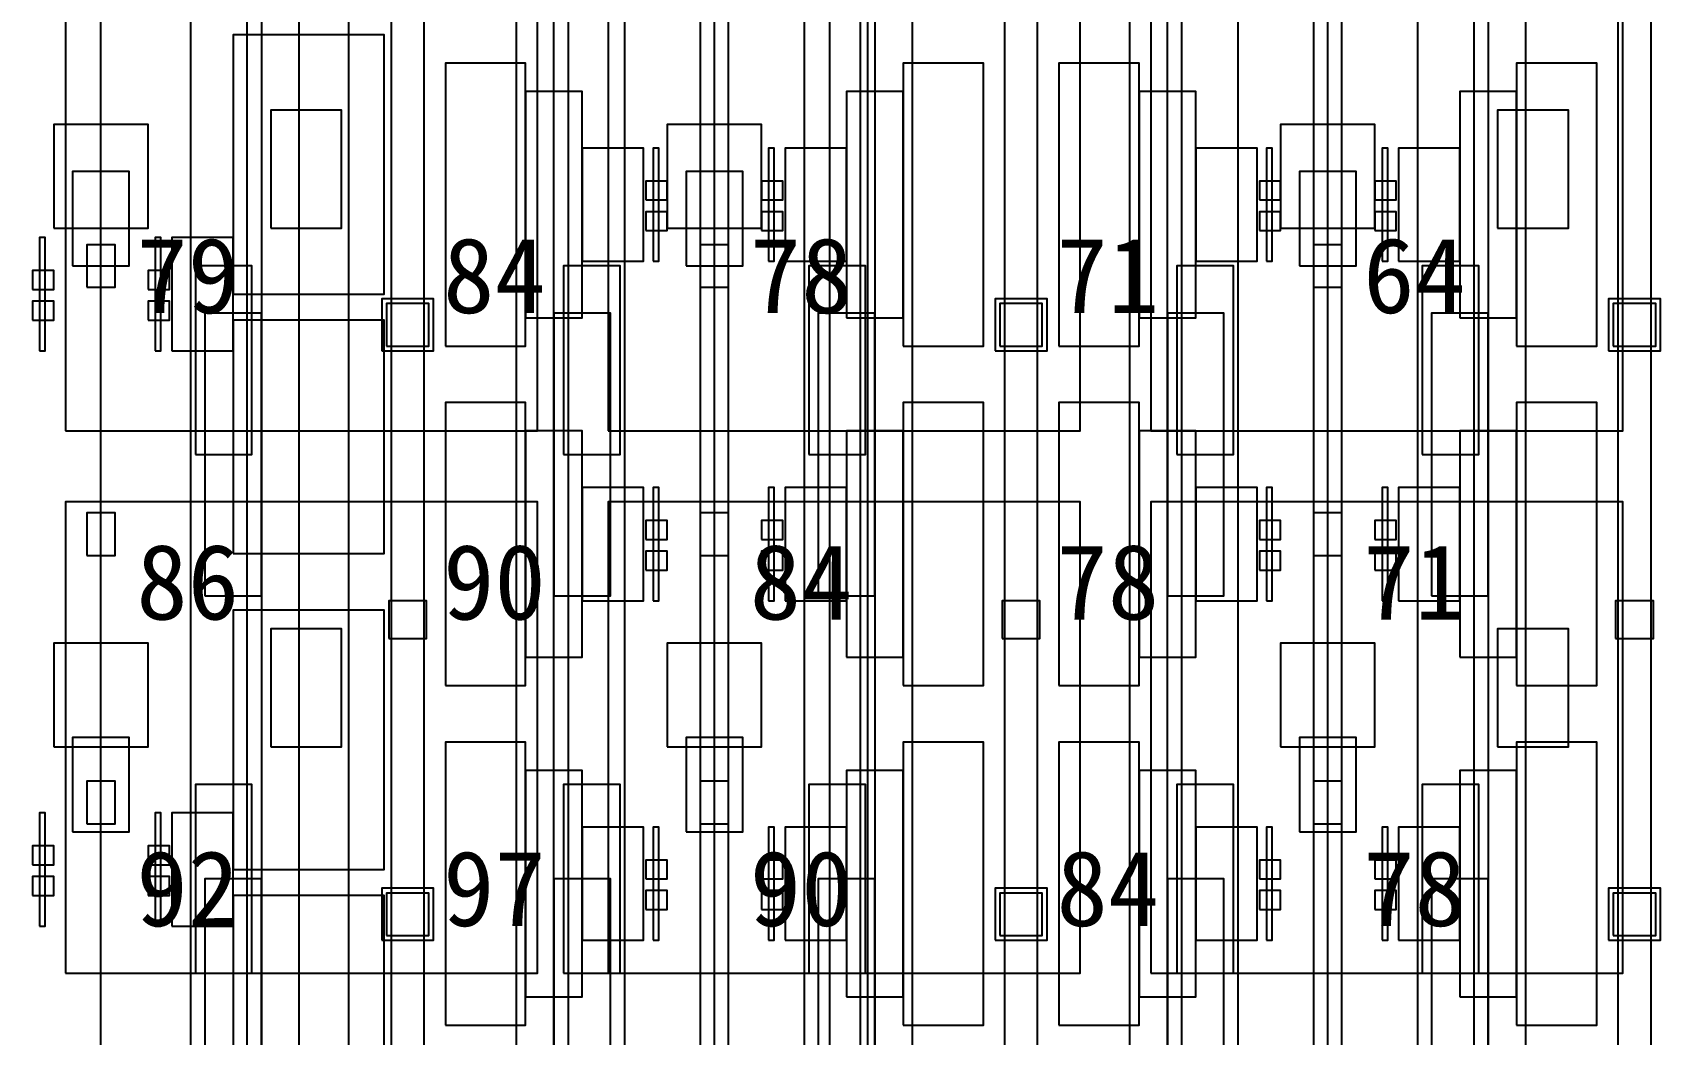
# Model space of a CAD drawing. Header units: metres. Extents: x -1640 to 1560, y -268 to 2338.
# Drawn here: x 132.3 to 166.8, y 990.7 to 1011.95 of the extents above; entities that cross this region are included whole.
import ezdxf

# ---------------------------------------------------------------- set-up
doc = ezdxf.new("R2010")
doc.units = ezdxf.units.M
for name, color, linetype in [('1F_CHL', 4, 'Continuous'), ('1F_PUMP', 2, 'Continuous'), ('1F_SCR', 3, 'Continuous'), ('1F_STRUCT_COLUMN', 8, 'Continuous'), ('2F_CSF_LATERAL_RACK_CONCEPT', 9, 'Continuous'), ('2F_RFG', 5, 'Continuous'), ('2F_STRUCT_COLUMN', 8, 'Continuous'), ('2F_VMB', 6, 'Continuous'), ('3F_CLEANROOM_OVERHEAD_PIPE_DUCT_CONCEPT', 9, 'Continuous'), ('3F_EHS_EGRESS_DIST_M', 2, 'Continuous'), ('3F_ETCH', 2, 'Continuous'), ('3F_FOUP', 5, 'Continuous'), ('3F_OHT', 9, 'Continuous'), ('3F_OHTV', 1, 'Continuous'), ('3F_PHOTO', 1, 'Continuous'), ('3F_STRUCT_COLUMN', 8, 'Continuous'), ('3F_TBAR', 6, 'Continuous'), ('4F_FFU', 1, 'Continuous'), ('4F_STRUCT_PLENUM_TRUSS_CONCEPT', 9, 'Continuous'), ('5F_CHL', 4, 'Continuous'), ('5F_PUMP', 2, 'Continuous'), ('5F_SCR', 3, 'Continuous'), ('5F_STRUCT_COLUMN', 8, 'Continuous'), ('6F_CSF_LATERAL_RACK_CONCEPT', 9, 'Continuous'), ('6F_RFG', 5, 'Continuous'), ('6F_STRUCT_COLUMN', 8, 'Continuous'), ('6F_VMB', 6, 'Continuous'), ('7F_CLEANROOM_OVERHEAD_PIPE_DUCT_CONCEPT', 9, 'Continuous'), ('7F_EHS_EGRESS_DIST_M', 2, 'Continuous'), ('7F_ETCH', 2, 'Continuous'), ('7F_FOUP', 5, 'Continuous'), ('7F_OHT', 9, 'Continuous'), ('7F_OHTV', 1, 'Continuous'), ('7F_PHOTO', 1, 'Continuous'), ('7F_STRUCT_COLUMN', 8, 'Continuous'), ('7F_TBAR', 6, 'Continuous'), ('8F_FFU', 1, 'Continuous'), ('8F_STRUCT_PLENUM_TRUSS_CONCEPT', 9, 'Continuous'), ('EHS_TREATED_EXHAUST', 30, 'Continuous'), ('UTIL_ELEC.LV_CONCEPT', 2, 'Continuous'), ('UTIL_PCW.R_CONCEPT', 1, 'Continuous'), ('UTIL_PCW.S_CONCEPT', 6, 'Continuous')]:
    doc.layers.add(name, color=color, linetype=linetype)

msp = doc.modelspace()

# ---------------------------------------------------------------- linework, layer by layer
at = {"layer": '1F_CHL'}
for points in [[(137.35, 1007.8), (138.85, 1007.8), (138.85, 1010.3), (137.35, 1010.3)], [(163.35, 1007.8), (164.85, 1007.8), (164.85, 1010.3), (163.35, 1010.3)], [(137.35, 996.8), (138.85, 996.8), (138.85, 999.3), (137.35, 999.3)], [(163.35, 996.8), (164.85, 996.8), (164.85, 999.3), (163.35, 999.3)]]:
    msp.add_lwpolyline(points, close=True, dxfattribs=at)
at = {"layer": '1F_PUMP'}
for points in [[(135.75, 1003), (136.95, 1003), (136.95, 1007), (135.75, 1007)], [(143.55, 1003), (144.75, 1003), (144.75, 1007), (143.55, 1007)], [(148.75, 1003), (149.95, 1003), (149.95, 1007), (148.75, 1007)], [(156.55, 1003), (157.75, 1003), (157.75, 1007), (156.55, 1007)], [(161.75, 1003), (162.95, 1003), (162.95, 1007), (161.75, 1007)], [(135.75, 992), (136.95, 992), (136.95, 996), (135.75, 996)], [(143.55, 992), (144.75, 992), (144.75, 996), (143.55, 996)], [(148.75, 992), (149.95, 992), (149.95, 996), (148.75, 996)], [(156.55, 992), (157.75, 992), (157.75, 996), (156.55, 996)], [(161.75, 992), (162.95, 992), (162.95, 996), (161.75, 996)]]:
    msp.add_lwpolyline(points, close=True, dxfattribs=at)
at = {"layer": '1F_SCR'}
for points in [[(132.75, 1007.8), (134.75, 1007.8), (134.75, 1010), (132.75, 1010)], [(145.75, 1007.8), (147.75, 1007.8), (147.75, 1010), (145.75, 1010)], [(158.75, 1007.8), (160.75, 1007.8), (160.75, 1010), (158.75, 1010)], [(132.75, 996.8), (134.75, 996.8), (134.75, 999), (132.75, 999)], [(145.75, 996.8), (147.75, 996.8), (147.75, 999), (145.75, 999)], [(158.75, 996.8), (160.75, 996.8), (160.75, 999), (158.75, 999)]]:
    msp.add_lwpolyline(points, close=True, dxfattribs=at)
at = {"layer": '1F_STRUCT_COLUMN'}
for points in [[(139.7, 1005.2), (140.8, 1005.2), (140.8, 1006.3), (139.7, 1006.3)], [(152.7, 1005.2), (153.8, 1005.2), (153.8, 1006.3), (152.7, 1006.3)], [(165.7, 1005.2), (166.8, 1005.2), (166.8, 1006.3), (165.7, 1006.3)], [(139.7, 992.7), (140.8, 992.7), (140.8, 993.8), (139.7, 993.8)], [(152.7, 992.7), (153.8, 992.7), (153.8, 993.8), (152.7, 993.8)], [(165.7, 992.7), (166.8, 992.7), (166.8, 993.8), (165.7, 993.8)]]:
    msp.add_lwpolyline(points, close=True, dxfattribs=at)
at = {"layer": '2F_CSF_LATERAL_RACK_CONCEPT'}
for points in [[(137.15, 891), (137.95, 891), (137.95, 1041), (137.15, 1041)], [(142.55, 891), (143.35, 891), (143.35, 1041), (142.55, 1041)], [(150.15, 891), (150.95, 891), (150.95, 1041), (150.15, 1041)], [(155.55, 891), (156.35, 891), (156.35, 1041), (155.55, 1041)], [(163.15, 891), (163.95, 891), (163.95, 1041), (163.15, 1041)]]:
    msp.add_lwpolyline(points, close=True, dxfattribs=at)
at = {"layer": '2F_RFG'}
for points in [[(135.95, 1000), (137.15, 1000), (137.15, 1006), (135.95, 1006)], [(143.35, 1000), (144.55, 1000), (144.55, 1006), (143.35, 1006)], [(148.95, 1000), (150.15, 1000), (150.15, 1006), (148.95, 1006)], [(156.35, 1000), (157.55, 1000), (157.55, 1006), (156.35, 1006)], [(161.95, 1000), (163.15, 1000), (163.15, 1006), (161.95, 1006)], [(135.95, 988), (137.15, 988), (137.15, 994), (135.95, 994)], [(143.35, 988), (144.55, 988), (144.55, 994), (143.35, 994)], [(148.95, 988), (150.15, 988), (150.15, 994), (148.95, 994)], [(156.35, 988), (157.55, 988), (157.55, 994), (156.35, 994)], [(161.95, 988), (163.15, 988), (163.15, 994), (161.95, 994)]]:
    msp.add_lwpolyline(points, close=True, dxfattribs=at)
at = {"layer": '2F_STRUCT_COLUMN'}
for points in [[(139.8, 1005.3), (140.7, 1005.3), (140.7, 1006.2), (139.8, 1006.2)], [(152.8, 1005.3), (153.7, 1005.3), (153.7, 1006.2), (152.8, 1006.2)], [(165.8, 1005.3), (166.7, 1005.3), (166.7, 1006.2), (165.8, 1006.2)], [(139.8, 992.8), (140.7, 992.8), (140.7, 993.7), (139.8, 993.7)], [(152.8, 992.8), (153.7, 992.8), (153.7, 993.7), (152.8, 993.7)], [(165.8, 992.8), (166.7, 992.8), (166.7, 993.7), (165.8, 993.7)]]:
    msp.add_lwpolyline(points, close=True, dxfattribs=at)
at = {"layer": '2F_VMB'}
for points in [[(133.15, 1007), (134.35, 1007), (134.35, 1009), (133.15, 1009)], [(146.15, 1007), (147.35, 1007), (147.35, 1009), (146.15, 1009)], [(159.15, 1007), (160.35, 1007), (160.35, 1009), (159.15, 1009)], [(133.15, 995), (134.35, 995), (134.35, 997), (133.15, 997)], [(146.15, 995), (147.35, 995), (147.35, 997), (146.15, 997)], [(159.15, 995), (160.35, 995), (160.35, 997), (159.15, 997)]]:
    msp.add_lwpolyline(points, close=True, dxfattribs=at)
at = {"layer": '3F_CLEANROOM_OVERHEAD_PIPE_DUCT_CONCEPT'}
for points in [[(135.65, 890), (136.85, 890), (136.85, 1042), (135.65, 1042)], [(143.65, 890), (144.85, 890), (144.85, 1042), (143.65, 1042)], [(148.65, 890), (149.85, 890), (149.85, 1042), (148.65, 1042)], [(156.65, 890), (157.85, 890), (157.85, 1042), (156.65, 1042)], [(161.65, 890), (162.85, 890), (162.85, 1042), (161.65, 1042)]]:
    msp.add_lwpolyline(points, close=True, dxfattribs=at)
at = {"layer": '3F_ETCH'}
for points in [[(141.05, 1005.3), (142.75, 1005.3), (142.75, 1011.3), (141.05, 1011.3)], [(150.75, 1005.3), (152.45, 1005.3), (152.45, 1011.3), (150.75, 1011.3)], [(154.05, 1005.3), (155.75, 1005.3), (155.75, 1011.3), (154.05, 1011.3)], [(163.75, 1005.3), (165.45, 1005.3), (165.45, 1011.3), (163.75, 1011.3)], [(142.75, 1005.9), (143.95, 1005.9), (143.95, 1010.7), (142.75, 1010.7)], [(149.55, 1005.9), (150.75, 1005.9), (150.75, 1010.7), (149.55, 1010.7)], [(155.75, 1005.9), (156.95, 1005.9), (156.95, 1010.7), (155.75, 1010.7)], [(162.55, 1005.9), (163.75, 1005.9), (163.75, 1010.7), (162.55, 1010.7)], [(143.95, 1007.1), (145.25, 1007.1), (145.25, 1009.5), (143.95, 1009.5)], [(148.25, 1007.1), (149.55, 1007.1), (149.55, 1009.5), (148.25, 1009.5)], [(156.95, 1007.1), (158.25, 1007.1), (158.25, 1009.5), (156.95, 1009.5)], [(161.25, 1007.1), (162.55, 1007.1), (162.55, 1009.5), (161.25, 1009.5)], [(141.05, 998.1), (142.75, 998.1), (142.75, 1004.1), (141.05, 1004.1)], [(150.75, 998.1), (152.45, 998.1), (152.45, 1004.1), (150.75, 1004.1)], [(154.05, 998.1), (155.75, 998.1), (155.75, 1004.1), (154.05, 1004.1)], [(163.75, 998.1), (165.45, 998.1), (165.45, 1004.1), (163.75, 1004.1)], [(142.75, 998.7), (143.95, 998.7), (143.95, 1003.5), (142.75, 1003.5)], [(149.55, 998.7), (150.75, 998.7), (150.75, 1003.5), (149.55, 1003.5)], [(155.75, 998.7), (156.95, 998.7), (156.95, 1003.5), (155.75, 1003.5)], [(162.55, 998.7), (163.75, 998.7), (163.75, 1003.5), (162.55, 1003.5)], [(143.95, 999.9), (145.25, 999.9), (145.25, 1002.3), (143.95, 1002.3)], [(148.25, 999.9), (149.55, 999.9), (149.55, 1002.3), (148.25, 1002.3)], [(156.95, 999.9), (158.25, 999.9), (158.25, 1002.3), (156.95, 1002.3)], [(161.25, 999.9), (162.55, 999.9), (162.55, 1002.3), (161.25, 1002.3)], [(141.05, 990.9), (142.75, 990.9), (142.75, 996.9), (141.05, 996.9)], [(150.75, 990.9), (152.45, 990.9), (152.45, 996.9), (150.75, 996.9)], [(154.05, 990.9), (155.75, 990.9), (155.75, 996.9), (154.05, 996.9)], [(163.75, 990.9), (165.45, 990.9), (165.45, 996.9), (163.75, 996.9)], [(142.75, 991.5), (143.95, 991.5), (143.95, 996.3), (142.75, 996.3)], [(149.55, 991.5), (150.75, 991.5), (150.75, 996.3), (149.55, 996.3)], [(155.75, 991.5), (156.95, 991.5), (156.95, 996.3), (155.75, 996.3)], [(162.55, 991.5), (163.75, 991.5), (163.75, 996.3), (162.55, 996.3)], [(143.95, 992.7), (145.25, 992.7), (145.25, 995.1), (143.95, 995.1)], [(148.25, 992.7), (149.55, 992.7), (149.55, 995.1), (148.25, 995.1)], [(156.95, 992.7), (158.25, 992.7), (158.25, 995.1), (156.95, 995.1)], [(161.25, 992.7), (162.55, 992.7), (162.55, 995.1), (161.25, 995.1)]]:
    msp.add_lwpolyline(points, close=True, dxfattribs=at)
at = {"layer": '3F_FOUP'}
for points in [[(145.3, 1008.4), (145.75, 1008.4), (145.75, 1008.8), (145.3, 1008.8)], [(147.75, 1008.4), (148.2, 1008.4), (148.2, 1008.8), (147.75, 1008.8)], [(158.3, 1008.4), (158.75, 1008.4), (158.75, 1008.8), (158.3, 1008.8)], [(160.75, 1008.4), (161.2, 1008.4), (161.2, 1008.8), (160.75, 1008.8)], [(145.3, 1007.75), (145.75, 1007.75), (145.75, 1008.15), (145.3, 1008.15)], [(147.75, 1007.75), (148.2, 1007.75), (148.2, 1008.15), (147.75, 1008.15)], [(158.3, 1007.75), (158.75, 1007.75), (158.75, 1008.15), (158.3, 1008.15)], [(160.75, 1007.75), (161.2, 1007.75), (161.2, 1008.15), (160.75, 1008.15)], [(132.3, 1006.5), (132.75, 1006.5), (132.75, 1006.9), (132.3, 1006.9)], [(134.75, 1006.5), (135.2, 1006.5), (135.2, 1006.9), (134.75, 1006.9)], [(132.3, 1005.85), (132.75, 1005.85), (132.75, 1006.25), (132.3, 1006.25)], [(134.75, 1005.85), (135.2, 1005.85), (135.2, 1006.25), (134.75, 1006.25)], [(145.3, 1001.2), (145.75, 1001.2), (145.75, 1001.6), (145.3, 1001.6)], [(147.75, 1001.2), (148.2, 1001.2), (148.2, 1001.6), (147.75, 1001.6)], [(158.3, 1001.2), (158.75, 1001.2), (158.75, 1001.6), (158.3, 1001.6)], [(160.75, 1001.2), (161.2, 1001.2), (161.2, 1001.6), (160.75, 1001.6)], [(145.3, 1000.55), (145.75, 1000.55), (145.75, 1000.95), (145.3, 1000.95)], [(147.75, 1000.55), (148.2, 1000.55), (148.2, 1000.95), (147.75, 1000.95)], [(158.3, 1000.55), (158.75, 1000.55), (158.75, 1000.95), (158.3, 1000.95)], [(160.75, 1000.55), (161.2, 1000.55), (161.2, 1000.95), (160.75, 1000.95)], [(132.3, 994.3), (132.75, 994.3), (132.75, 994.7), (132.3, 994.7)], [(134.75, 994.3), (135.2, 994.3), (135.2, 994.7), (134.75, 994.7)], [(145.3, 994), (145.75, 994), (145.75, 994.4), (145.3, 994.4)], [(147.75, 994), (148.2, 994), (148.2, 994.4), (147.75, 994.4)], [(158.3, 994), (158.75, 994), (158.75, 994.4), (158.3, 994.4)], [(160.75, 994), (161.2, 994), (161.2, 994.4), (160.75, 994.4)], [(132.3, 993.65), (132.75, 993.65), (132.75, 994.05), (132.3, 994.05)], [(134.75, 993.65), (135.2, 993.65), (135.2, 994.05), (134.75, 994.05)], [(145.3, 993.35), (145.75, 993.35), (145.75, 993.75), (145.3, 993.75)], [(147.75, 993.35), (148.2, 993.35), (148.2, 993.75), (147.75, 993.75)], [(158.3, 993.35), (158.75, 993.35), (158.75, 993.75), (158.3, 993.75)], [(160.75, 993.35), (161.2, 993.35), (161.2, 993.75), (160.75, 993.75)]]:
    msp.add_lwpolyline(points, close=True, dxfattribs=at)
at = {"layer": '3F_OHT'}
for p, q in [((133.75, 970), (133.75, 1042)), ((146.75, 970), (146.75, 1042)), ((159.75, 970), (159.75, 1042))]:
    msp.add_line(p, q, dxfattribs=at)
at = {"layer": '3F_OHTV'}
for points in [[(133.45, 1006.55), (134.05, 1006.55), (134.05, 1007.45), (133.45, 1007.45)], [(146.45, 1006.55), (147.05, 1006.55), (147.05, 1007.45), (146.45, 1007.45)], [(159.45, 1006.55), (160.05, 1006.55), (160.05, 1007.45), (159.45, 1007.45)], [(133.45, 1000.86), (134.05, 1000.86), (134.05, 1001.76), (133.45, 1001.76)], [(146.45, 1000.86), (147.05, 1000.86), (147.05, 1001.76), (146.45, 1001.76)], [(159.45, 1000.86), (160.05, 1000.86), (160.05, 1001.76), (159.45, 1001.76)], [(133.45, 995.17), (134.05, 995.17), (134.05, 996.07), (133.45, 996.07)], [(146.45, 995.17), (147.05, 995.17), (147.05, 996.07), (146.45, 996.07)], [(159.45, 995.17), (160.05, 995.17), (160.05, 996.07), (159.45, 996.07)]]:
    msp.add_lwpolyline(points, close=True, dxfattribs=at)
at = {"layer": '3F_PHOTO'}
for points in [[(136.55, 1006.4), (139.75, 1006.4), (139.75, 1011.9), (136.55, 1011.9)], [(135.25, 1005.2), (136.55, 1005.2), (136.55, 1007.6), (135.25, 1007.6)], [(136.55, 1000.9), (139.75, 1000.9), (139.75, 1005.85), (136.55, 1005.85)], [(136.55, 994.2), (139.75, 994.2), (139.75, 999.7), (136.55, 999.7)], [(135.25, 993), (136.55, 993), (136.55, 995.4), (135.25, 995.4)], [(136.55, 988.7), (139.75, 988.7), (139.75, 993.65), (136.55, 993.65)]]:
    msp.add_lwpolyline(points, close=True, dxfattribs=at)
at = {"layer": '3F_STRUCT_COLUMN'}
for points in [[(139.85, 999.1), (140.65, 999.1), (140.65, 999.9), (139.85, 999.9)], [(152.85, 999.1), (153.65, 999.1), (153.65, 999.9), (152.85, 999.9)], [(165.85, 999.1), (166.65, 999.1), (166.65, 999.9), (165.85, 999.9)]]:
    msp.add_lwpolyline(points, close=True, dxfattribs=at)
at = {"layer": '3F_TBAR'}
for points in [[(145.45, 1007.1), (145.57, 1007.1), (145.57, 1009.5), (145.45, 1009.5)], [(147.9, 1007.1), (148.02, 1007.1), (148.02, 1009.5), (147.9, 1009.5)], [(158.45, 1007.1), (158.57, 1007.1), (158.57, 1009.5), (158.45, 1009.5)], [(160.9, 1007.1), (161.02, 1007.1), (161.02, 1009.5), (160.9, 1009.5)], [(132.45, 1005.2), (132.57, 1005.2), (132.57, 1007.6), (132.45, 1007.6)], [(134.9, 1005.2), (135.02, 1005.2), (135.02, 1007.6), (134.9, 1007.6)], [(145.45, 999.9), (145.57, 999.9), (145.57, 1002.3), (145.45, 1002.3)], [(147.9, 999.9), (148.02, 999.9), (148.02, 1002.3), (147.9, 1002.3)], [(158.45, 999.9), (158.57, 999.9), (158.57, 1002.3), (158.45, 1002.3)], [(160.9, 999.9), (161.02, 999.9), (161.02, 1002.3), (160.9, 1002.3)], [(132.45, 993), (132.57, 993), (132.57, 995.4), (132.45, 995.4)], [(134.9, 993), (135.02, 993), (135.02, 995.4), (134.9, 995.4)], [(145.45, 992.7), (145.57, 992.7), (145.57, 995.1), (145.45, 995.1)], [(147.9, 992.7), (148.02, 992.7), (148.02, 995.1), (147.9, 995.1)], [(158.45, 992.7), (158.57, 992.7), (158.57, 995.1), (158.45, 995.1)], [(160.9, 992.7), (161.02, 992.7), (161.02, 995.1), (160.9, 995.1)]]:
    msp.add_lwpolyline(points, close=True, dxfattribs=at)
at = {"layer": '4F_FFU'}
for points in [[(133, 1003.5), (143, 1003.5), (143, 1013.5), (133, 1013.5)], [(144.5, 1003.5), (154.5, 1003.5), (154.5, 1013.5), (144.5, 1013.5)], [(156, 1003.5), (166, 1003.5), (166, 1013.5), (156, 1013.5)], [(133, 992), (143, 992), (143, 1002), (133, 1002)], [(144.5, 992), (154.5, 992), (154.5, 1002), (144.5, 1002)], [(156, 992), (166, 992), (166, 1002), (156, 1002)]]:
    msp.add_lwpolyline(points, close=True, dxfattribs=at)
at = {"layer": '4F_STRUCT_PLENUM_TRUSS_CONCEPT'}
for points in [[(139.9, 887), (140.6, 887), (140.6, 1045), (139.9, 1045)], [(152.9, 887), (153.6, 887), (153.6, 1045), (152.9, 1045)], [(165.9, 887), (166.6, 887), (166.6, 1045), (165.9, 1045)]]:
    msp.add_lwpolyline(points, close=True, dxfattribs=at)
at = {"layer": '5F_CHL'}
for points in [[(137.35, 1007.8), (138.85, 1007.8), (138.85, 1010.3), (137.35, 1010.3)], [(163.35, 1007.8), (164.85, 1007.8), (164.85, 1010.3), (163.35, 1010.3)], [(137.35, 996.8), (138.85, 996.8), (138.85, 999.3), (137.35, 999.3)], [(163.35, 996.8), (164.85, 996.8), (164.85, 999.3), (163.35, 999.3)]]:
    msp.add_lwpolyline(points, close=True, dxfattribs=at)
at = {"layer": '5F_PUMP'}
for points in [[(135.75, 1003), (136.95, 1003), (136.95, 1007), (135.75, 1007)], [(143.55, 1003), (144.75, 1003), (144.75, 1007), (143.55, 1007)], [(148.75, 1003), (149.95, 1003), (149.95, 1007), (148.75, 1007)], [(156.55, 1003), (157.75, 1003), (157.75, 1007), (156.55, 1007)], [(161.75, 1003), (162.95, 1003), (162.95, 1007), (161.75, 1007)], [(135.75, 992), (136.95, 992), (136.95, 996), (135.75, 996)], [(143.55, 992), (144.75, 992), (144.75, 996), (143.55, 996)], [(148.75, 992), (149.95, 992), (149.95, 996), (148.75, 996)], [(156.55, 992), (157.75, 992), (157.75, 996), (156.55, 996)], [(161.75, 992), (162.95, 992), (162.95, 996), (161.75, 996)]]:
    msp.add_lwpolyline(points, close=True, dxfattribs=at)
at = {"layer": '5F_SCR'}
for points in [[(132.75, 1007.8), (134.75, 1007.8), (134.75, 1010), (132.75, 1010)], [(145.75, 1007.8), (147.75, 1007.8), (147.75, 1010), (145.75, 1010)], [(158.75, 1007.8), (160.75, 1007.8), (160.75, 1010), (158.75, 1010)], [(132.75, 996.8), (134.75, 996.8), (134.75, 999), (132.75, 999)], [(145.75, 996.8), (147.75, 996.8), (147.75, 999), (145.75, 999)], [(158.75, 996.8), (160.75, 996.8), (160.75, 999), (158.75, 999)]]:
    msp.add_lwpolyline(points, close=True, dxfattribs=at)
at = {"layer": '5F_STRUCT_COLUMN'}
for points in [[(139.7, 1005.2), (140.8, 1005.2), (140.8, 1006.3), (139.7, 1006.3)], [(152.7, 1005.2), (153.8, 1005.2), (153.8, 1006.3), (152.7, 1006.3)], [(165.7, 1005.2), (166.8, 1005.2), (166.8, 1006.3), (165.7, 1006.3)], [(139.7, 992.7), (140.8, 992.7), (140.8, 993.8), (139.7, 993.8)], [(152.7, 992.7), (153.8, 992.7), (153.8, 993.8), (152.7, 993.8)], [(165.7, 992.7), (166.8, 992.7), (166.8, 993.8), (165.7, 993.8)]]:
    msp.add_lwpolyline(points, close=True, dxfattribs=at)
at = {"layer": '6F_CSF_LATERAL_RACK_CONCEPT'}
for points in [[(137.15, 891), (137.95, 891), (137.95, 1041), (137.15, 1041)], [(142.55, 891), (143.35, 891), (143.35, 1041), (142.55, 1041)], [(150.15, 891), (150.95, 891), (150.95, 1041), (150.15, 1041)], [(155.55, 891), (156.35, 891), (156.35, 1041), (155.55, 1041)], [(163.15, 891), (163.95, 891), (163.95, 1041), (163.15, 1041)]]:
    msp.add_lwpolyline(points, close=True, dxfattribs=at)
at = {"layer": '6F_RFG'}
for points in [[(135.95, 1000), (137.15, 1000), (137.15, 1006), (135.95, 1006)], [(143.35, 1000), (144.55, 1000), (144.55, 1006), (143.35, 1006)], [(148.95, 1000), (150.15, 1000), (150.15, 1006), (148.95, 1006)], [(156.35, 1000), (157.55, 1000), (157.55, 1006), (156.35, 1006)], [(161.95, 1000), (163.15, 1000), (163.15, 1006), (161.95, 1006)], [(135.95, 988), (137.15, 988), (137.15, 994), (135.95, 994)], [(143.35, 988), (144.55, 988), (144.55, 994), (143.35, 994)], [(148.95, 988), (150.15, 988), (150.15, 994), (148.95, 994)], [(156.35, 988), (157.55, 988), (157.55, 994), (156.35, 994)], [(161.95, 988), (163.15, 988), (163.15, 994), (161.95, 994)]]:
    msp.add_lwpolyline(points, close=True, dxfattribs=at)
at = {"layer": '6F_STRUCT_COLUMN'}
for points in [[(139.8, 1005.3), (140.7, 1005.3), (140.7, 1006.2), (139.8, 1006.2)], [(152.8, 1005.3), (153.7, 1005.3), (153.7, 1006.2), (152.8, 1006.2)], [(165.8, 1005.3), (166.7, 1005.3), (166.7, 1006.2), (165.8, 1006.2)], [(139.8, 992.8), (140.7, 992.8), (140.7, 993.7), (139.8, 993.7)], [(152.8, 992.8), (153.7, 992.8), (153.7, 993.7), (152.8, 993.7)], [(165.8, 992.8), (166.7, 992.8), (166.7, 993.7), (165.8, 993.7)]]:
    msp.add_lwpolyline(points, close=True, dxfattribs=at)
at = {"layer": '6F_VMB'}
for points in [[(133.15, 1007), (134.35, 1007), (134.35, 1009), (133.15, 1009)], [(146.15, 1007), (147.35, 1007), (147.35, 1009), (146.15, 1009)], [(159.15, 1007), (160.35, 1007), (160.35, 1009), (159.15, 1009)], [(133.15, 995), (134.35, 995), (134.35, 997), (133.15, 997)], [(146.15, 995), (147.35, 995), (147.35, 997), (146.15, 997)], [(159.15, 995), (160.35, 995), (160.35, 997), (159.15, 997)]]:
    msp.add_lwpolyline(points, close=True, dxfattribs=at)
at = {"layer": '7F_CLEANROOM_OVERHEAD_PIPE_DUCT_CONCEPT'}
for points in [[(135.65, 890), (136.85, 890), (136.85, 1042), (135.65, 1042)], [(143.65, 890), (144.85, 890), (144.85, 1042), (143.65, 1042)], [(148.65, 890), (149.85, 890), (149.85, 1042), (148.65, 1042)], [(156.65, 890), (157.85, 890), (157.85, 1042), (156.65, 1042)], [(161.65, 890), (162.85, 890), (162.85, 1042), (161.65, 1042)]]:
    msp.add_lwpolyline(points, close=True, dxfattribs=at)
at = {"layer": '7F_ETCH'}
for points in [[(141.05, 1005.3), (142.75, 1005.3), (142.75, 1011.3), (141.05, 1011.3)], [(150.75, 1005.3), (152.45, 1005.3), (152.45, 1011.3), (150.75, 1011.3)], [(154.05, 1005.3), (155.75, 1005.3), (155.75, 1011.3), (154.05, 1011.3)], [(163.75, 1005.3), (165.45, 1005.3), (165.45, 1011.3), (163.75, 1011.3)], [(142.75, 1005.9), (143.95, 1005.9), (143.95, 1010.7), (142.75, 1010.7)], [(149.55, 1005.9), (150.75, 1005.9), (150.75, 1010.7), (149.55, 1010.7)], [(155.75, 1005.9), (156.95, 1005.9), (156.95, 1010.7), (155.75, 1010.7)], [(162.55, 1005.9), (163.75, 1005.9), (163.75, 1010.7), (162.55, 1010.7)], [(143.95, 1007.1), (145.25, 1007.1), (145.25, 1009.5), (143.95, 1009.5)], [(148.25, 1007.1), (149.55, 1007.1), (149.55, 1009.5), (148.25, 1009.5)], [(156.95, 1007.1), (158.25, 1007.1), (158.25, 1009.5), (156.95, 1009.5)], [(161.25, 1007.1), (162.55, 1007.1), (162.55, 1009.5), (161.25, 1009.5)], [(141.05, 998.1), (142.75, 998.1), (142.75, 1004.1), (141.05, 1004.1)], [(150.75, 998.1), (152.45, 998.1), (152.45, 1004.1), (150.75, 1004.1)], [(154.05, 998.1), (155.75, 998.1), (155.75, 1004.1), (154.05, 1004.1)], [(163.75, 998.1), (165.45, 998.1), (165.45, 1004.1), (163.75, 1004.1)], [(142.75, 998.7), (143.95, 998.7), (143.95, 1003.5), (142.75, 1003.5)], [(149.55, 998.7), (150.75, 998.7), (150.75, 1003.5), (149.55, 1003.5)], [(155.75, 998.7), (156.95, 998.7), (156.95, 1003.5), (155.75, 1003.5)], [(162.55, 998.7), (163.75, 998.7), (163.75, 1003.5), (162.55, 1003.5)], [(143.95, 999.9), (145.25, 999.9), (145.25, 1002.3), (143.95, 1002.3)], [(148.25, 999.9), (149.55, 999.9), (149.55, 1002.3), (148.25, 1002.3)], [(156.95, 999.9), (158.25, 999.9), (158.25, 1002.3), (156.95, 1002.3)], [(161.25, 999.9), (162.55, 999.9), (162.55, 1002.3), (161.25, 1002.3)], [(141.05, 990.9), (142.75, 990.9), (142.75, 996.9), (141.05, 996.9)], [(150.75, 990.9), (152.45, 990.9), (152.45, 996.9), (150.75, 996.9)], [(154.05, 990.9), (155.75, 990.9), (155.75, 996.9), (154.05, 996.9)], [(163.75, 990.9), (165.45, 990.9), (165.45, 996.9), (163.75, 996.9)], [(142.75, 991.5), (143.95, 991.5), (143.95, 996.3), (142.75, 996.3)], [(149.55, 991.5), (150.75, 991.5), (150.75, 996.3), (149.55, 996.3)], [(155.75, 991.5), (156.95, 991.5), (156.95, 996.3), (155.75, 996.3)], [(162.55, 991.5), (163.75, 991.5), (163.75, 996.3), (162.55, 996.3)], [(143.95, 992.7), (145.25, 992.7), (145.25, 995.1), (143.95, 995.1)], [(148.25, 992.7), (149.55, 992.7), (149.55, 995.1), (148.25, 995.1)], [(156.95, 992.7), (158.25, 992.7), (158.25, 995.1), (156.95, 995.1)], [(161.25, 992.7), (162.55, 992.7), (162.55, 995.1), (161.25, 995.1)]]:
    msp.add_lwpolyline(points, close=True, dxfattribs=at)
at = {"layer": '7F_FOUP'}
for points in [[(145.3, 1008.4), (145.75, 1008.4), (145.75, 1008.8), (145.3, 1008.8)], [(147.75, 1008.4), (148.2, 1008.4), (148.2, 1008.8), (147.75, 1008.8)], [(158.3, 1008.4), (158.75, 1008.4), (158.75, 1008.8), (158.3, 1008.8)], [(160.75, 1008.4), (161.2, 1008.4), (161.2, 1008.8), (160.75, 1008.8)], [(145.3, 1007.75), (145.75, 1007.75), (145.75, 1008.15), (145.3, 1008.15)], [(147.75, 1007.75), (148.2, 1007.75), (148.2, 1008.15), (147.75, 1008.15)], [(158.3, 1007.75), (158.75, 1007.75), (158.75, 1008.15), (158.3, 1008.15)], [(160.75, 1007.75), (161.2, 1007.75), (161.2, 1008.15), (160.75, 1008.15)], [(132.3, 1006.5), (132.75, 1006.5), (132.75, 1006.9), (132.3, 1006.9)], [(134.75, 1006.5), (135.2, 1006.5), (135.2, 1006.9), (134.75, 1006.9)], [(132.3, 1005.85), (132.75, 1005.85), (132.75, 1006.25), (132.3, 1006.25)], [(134.75, 1005.85), (135.2, 1005.85), (135.2, 1006.25), (134.75, 1006.25)], [(145.3, 1001.2), (145.75, 1001.2), (145.75, 1001.6), (145.3, 1001.6)], [(147.75, 1001.2), (148.2, 1001.2), (148.2, 1001.6), (147.75, 1001.6)], [(158.3, 1001.2), (158.75, 1001.2), (158.75, 1001.6), (158.3, 1001.6)], [(160.75, 1001.2), (161.2, 1001.2), (161.2, 1001.6), (160.75, 1001.6)], [(145.3, 1000.55), (145.75, 1000.55), (145.75, 1000.95), (145.3, 1000.95)], [(147.75, 1000.55), (148.2, 1000.55), (148.2, 1000.95), (147.75, 1000.95)], [(158.3, 1000.55), (158.75, 1000.55), (158.75, 1000.95), (158.3, 1000.95)], [(160.75, 1000.55), (161.2, 1000.55), (161.2, 1000.95), (160.75, 1000.95)], [(132.3, 994.3), (132.75, 994.3), (132.75, 994.7), (132.3, 994.7)], [(134.75, 994.3), (135.2, 994.3), (135.2, 994.7), (134.75, 994.7)], [(145.3, 994), (145.75, 994), (145.75, 994.4), (145.3, 994.4)], [(147.75, 994), (148.2, 994), (148.2, 994.4), (147.75, 994.4)], [(158.3, 994), (158.75, 994), (158.75, 994.4), (158.3, 994.4)], [(160.75, 994), (161.2, 994), (161.2, 994.4), (160.75, 994.4)], [(132.3, 993.65), (132.75, 993.65), (132.75, 994.05), (132.3, 994.05)], [(134.75, 993.65), (135.2, 993.65), (135.2, 994.05), (134.75, 994.05)], [(145.3, 993.35), (145.75, 993.35), (145.75, 993.75), (145.3, 993.75)], [(147.75, 993.35), (148.2, 993.35), (148.2, 993.75), (147.75, 993.75)], [(158.3, 993.35), (158.75, 993.35), (158.75, 993.75), (158.3, 993.75)], [(160.75, 993.35), (161.2, 993.35), (161.2, 993.75), (160.75, 993.75)]]:
    msp.add_lwpolyline(points, close=True, dxfattribs=at)
at = {"layer": '7F_OHT'}
for p, q in [((133.75, 970), (133.75, 1042)), ((146.75, 970), (146.75, 1042)), ((159.75, 970), (159.75, 1042))]:
    msp.add_line(p, q, dxfattribs=at)
at = {"layer": '7F_OHTV'}
for points in [[(133.45, 1006.55), (134.05, 1006.55), (134.05, 1007.45), (133.45, 1007.45)], [(146.45, 1006.55), (147.05, 1006.55), (147.05, 1007.45), (146.45, 1007.45)], [(159.45, 1006.55), (160.05, 1006.55), (160.05, 1007.45), (159.45, 1007.45)], [(133.45, 1000.86), (134.05, 1000.86), (134.05, 1001.76), (133.45, 1001.76)], [(146.45, 1000.86), (147.05, 1000.86), (147.05, 1001.76), (146.45, 1001.76)], [(159.45, 1000.86), (160.05, 1000.86), (160.05, 1001.76), (159.45, 1001.76)], [(133.45, 995.17), (134.05, 995.17), (134.05, 996.07), (133.45, 996.07)], [(146.45, 995.17), (147.05, 995.17), (147.05, 996.07), (146.45, 996.07)], [(159.45, 995.17), (160.05, 995.17), (160.05, 996.07), (159.45, 996.07)]]:
    msp.add_lwpolyline(points, close=True, dxfattribs=at)
at = {"layer": '7F_PHOTO'}
for points in [[(136.55, 1006.4), (139.75, 1006.4), (139.75, 1011.9), (136.55, 1011.9)], [(135.25, 1005.2), (136.55, 1005.2), (136.55, 1007.6), (135.25, 1007.6)], [(136.55, 1000.9), (139.75, 1000.9), (139.75, 1005.85), (136.55, 1005.85)], [(136.55, 994.2), (139.75, 994.2), (139.75, 999.7), (136.55, 999.7)], [(135.25, 993), (136.55, 993), (136.55, 995.4), (135.25, 995.4)], [(136.55, 988.7), (139.75, 988.7), (139.75, 993.65), (136.55, 993.65)]]:
    msp.add_lwpolyline(points, close=True, dxfattribs=at)
at = {"layer": '7F_STRUCT_COLUMN'}
for points in [[(139.85, 999.1), (140.65, 999.1), (140.65, 999.9), (139.85, 999.9)], [(152.85, 999.1), (153.65, 999.1), (153.65, 999.9), (152.85, 999.9)], [(165.85, 999.1), (166.65, 999.1), (166.65, 999.9), (165.85, 999.9)]]:
    msp.add_lwpolyline(points, close=True, dxfattribs=at)
at = {"layer": '7F_TBAR'}
for points in [[(145.45, 1007.1), (145.57, 1007.1), (145.57, 1009.5), (145.45, 1009.5)], [(147.9, 1007.1), (148.02, 1007.1), (148.02, 1009.5), (147.9, 1009.5)], [(158.45, 1007.1), (158.57, 1007.1), (158.57, 1009.5), (158.45, 1009.5)], [(160.9, 1007.1), (161.02, 1007.1), (161.02, 1009.5), (160.9, 1009.5)], [(132.45, 1005.2), (132.57, 1005.2), (132.57, 1007.6), (132.45, 1007.6)], [(134.9, 1005.2), (135.02, 1005.2), (135.02, 1007.6), (134.9, 1007.6)], [(145.45, 999.9), (145.57, 999.9), (145.57, 1002.3), (145.45, 1002.3)], [(147.9, 999.9), (148.02, 999.9), (148.02, 1002.3), (147.9, 1002.3)], [(158.45, 999.9), (158.57, 999.9), (158.57, 1002.3), (158.45, 1002.3)], [(160.9, 999.9), (161.02, 999.9), (161.02, 1002.3), (160.9, 1002.3)], [(132.45, 993), (132.57, 993), (132.57, 995.4), (132.45, 995.4)], [(134.9, 993), (135.02, 993), (135.02, 995.4), (134.9, 995.4)], [(145.45, 992.7), (145.57, 992.7), (145.57, 995.1), (145.45, 995.1)], [(147.9, 992.7), (148.02, 992.7), (148.02, 995.1), (147.9, 995.1)], [(158.45, 992.7), (158.57, 992.7), (158.57, 995.1), (158.45, 995.1)], [(160.9, 992.7), (161.02, 992.7), (161.02, 995.1), (160.9, 995.1)]]:
    msp.add_lwpolyline(points, close=True, dxfattribs=at)
at = {"layer": '8F_FFU'}
for points in [[(133, 1003.5), (143, 1003.5), (143, 1013.5), (133, 1013.5)], [(144.5, 1003.5), (154.5, 1003.5), (154.5, 1013.5), (144.5, 1013.5)], [(156, 1003.5), (166, 1003.5), (166, 1013.5), (156, 1013.5)], [(133, 992), (143, 992), (143, 1002), (133, 1002)], [(144.5, 992), (154.5, 992), (154.5, 1002), (144.5, 1002)], [(156, 992), (166, 992), (166, 1002), (156, 1002)]]:
    msp.add_lwpolyline(points, close=True, dxfattribs=at)
at = {"layer": '8F_STRUCT_PLENUM_TRUSS_CONCEPT'}
for points in [[(139.9, 887), (140.6, 887), (140.6, 1045), (139.9, 1045)], [(152.9, 887), (153.6, 887), (153.6, 1045), (152.9, 1045)], [(165.9, 887), (166.6, 887), (166.6, 1045), (165.9, 1045)]]:
    msp.add_lwpolyline(points, close=True, dxfattribs=at)
at = {"layer": 'EHS_TREATED_EXHAUST'}
for points in [[(146.45, 891), (147.05, 891), (147.05, 1053), (146.45, 1053)], [(146.45, 891), (147.05, 891), (147.05, 1053), (146.45, 1053)], [(159.45, 891), (160.05, 891), (160.05, 1053), (159.45, 1053)], [(159.45, 891), (160.05, 891), (160.05, 1053), (159.45, 1053)]]:
    msp.add_lwpolyline(points, close=True, dxfattribs=at)
at = {"layer": 'UTIL_ELEC.LV_CONCEPT'}
msp.add_line((139, 892.7), (139, 1053.3), dxfattribs=at)
msp.add_line((139, 892.7), (139, 1053.3), dxfattribs=at)
at = {"layer": 'UTIL_PCW.R_CONCEPT'}
msp.add_line((150.005, 892.77), (150.005, 1039.22), dxfattribs=at)
msp.add_line((150.005, 892.77), (150.005, 1039.22), dxfattribs=at)
at = {"layer": 'UTIL_PCW.S_CONCEPT'}
msp.add_line((149.195, 892.77), (149.195, 1039.22), dxfattribs=at)
msp.add_line((149.195, 892.77), (149.195, 1039.22), dxfattribs=at)

# ---------------------------------------------------------------- texts
at = {"layer": '3F_EHS_EGRESS_DIST_M'}
for s, p in [('79', (134.5, 1006)), ('84', (141, 1006)), ('78', (147.5, 1006)), ('71', (154, 1006)), ('64', (160.5, 1006)), ('86', (134.5, 999.5)), ('90', (141, 999.5)), ('84', (147.5, 999.5)), ('78', (154, 999.5)), ('71', (160.5, 999.5)), ('92', (134.5, 993)), ('97', (141, 993)), ('90', (147.5, 993)), ('84', (154, 993)), ('78', (160.5, 993))]:
    msp.add_text(s, height=1.6, dxfattribs=at).set_placement(p)
at = {"layer": '7F_EHS_EGRESS_DIST_M'}
for s, p in [('79', (134.5, 1006)), ('84', (141, 1006)), ('78', (147.5, 1006)), ('71', (154, 1006)), ('64', (160.5, 1006)), ('86', (134.5, 999.5)), ('90', (141, 999.5)), ('84', (147.5, 999.5)), ('78', (154, 999.5)), ('71', (160.5, 999.5)), ('92', (134.5, 993)), ('97', (141, 993)), ('90', (147.5, 993)), ('84', (154, 993)), ('78', (160.5, 993))]:
    msp.add_text(s, height=1.6, dxfattribs=at).set_placement(p)

doc.saveas('drawing.dxf')
